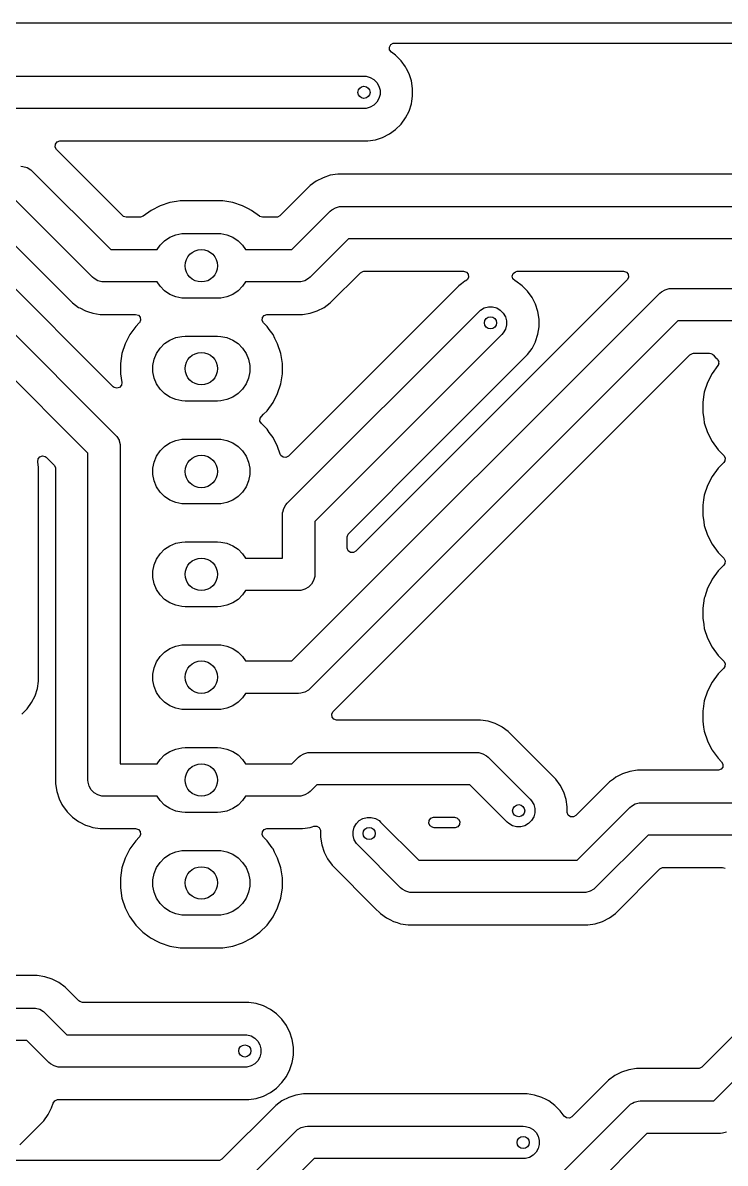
# Model space of a CAD drawing. Extents: x 44.5 to 133, y -119 to -55.5.
# Drawn here: x 94.09 to 111.43, y -83.66 to -55.5 of the extents above; entities that cross this region are included whole.
import ezdxf

# ---------------------------------------------------------------- set-up
doc = ezdxf.new("R2010")
doc.units = 0
doc.layers.add('BLACK', color=7, linetype='CONTINUOUS')

msp = doc.modelspace()

# ---------------------------------------------------------------- linework, layer by layer
at = {"layer": 'BLACK', "linetype": 'CONTINUOUS'}
for p, q in [((44.5, -55.5), (133, -55.5)), ((103.143172, -56.099874), (103.175778, -56.038079)), ((103.175778, -56.038079), (103.236617, -56.003722)), ((103.236617, -56.003722), (103.264702, -56.0005)), ((103.264702, -56.0005), (132.3755, -56.0005)), ((103.149151, -56.169487), (103.143172, -56.099874)), ((103.191815, -56.224817), (103.149151, -56.169487)), ((103.297373, -56.30151), (103.191815, -56.224817)), ((103.43099, -56.435127), (103.297373, -56.30151)), ((103.54206, -56.588001), (103.43099, -56.435127)), ((103.565941, -56.63487), (103.54206, -56.588001)), ((79.453286, -56.8172), (102.5153, -56.8172)), ((102.5153, -56.8172), (102.56751, -56.820622)), ((102.56751, -56.820622), (102.668373, -56.847648)), ((102.668373, -56.847648), (102.758805, -56.899859)), ((103.627845, -56.756363), (103.565941, -56.63487)), ((103.68624, -56.936081), (103.627845, -56.756363)), ((102.758805, -56.899859), (102.832641, -56.973695)), ((102.832641, -56.973695), (102.884852, -57.064127)), ((102.884852, -57.064127), (102.911878, -57.16499)), ((102.911878, -57.16499), (102.911878, -57.26941)), ((103.7158, -57.122713), (103.68624, -56.936081)), ((103.7158, -57.311686), (103.7158, -57.122713)), ((102.884852, -57.370273), (102.832641, -57.460705)), ((102.911878, -57.26941), (102.884852, -57.370273)), ((103.68624, -57.498318), (103.696305, -57.434768)), ((103.696305, -57.434768), (103.7158, -57.311686)), ((102.5153, -57.6172), (79.2876, -57.6172)), ((102.56751, -57.613778), (102.5153, -57.6172)), ((102.668373, -57.586752), (102.56751, -57.613778)), ((102.758805, -57.534541), (102.668373, -57.586752)), ((102.832641, -57.460705), (102.758805, -57.534541)), ((103.54206, -57.846399), (103.627847, -57.678032)), ((103.627847, -57.678032), (103.68624, -57.498318)), ((103.297373, -58.13289), (103.43099, -57.999273)), ((103.43099, -57.999273), (103.54206, -57.846399)), ((102.976132, -58.329747), (103.144499, -58.24396)), ((103.144499, -58.24396), (103.297373, -58.13289)), ((94.89196, -58.568058), (94.896944, -58.498366)), ((94.925445, -58.629381), (94.89196, -58.568058)), ((94.896944, -58.498366), (94.938816, -58.442433)), ((94.938816, -58.442433), (95.00428, -58.418016)), ((95.00428, -58.418016), (95.013126, -58.4177)), ((95.013126, -58.4177), (102.609786, -58.4177)), ((102.609786, -58.4177), (102.796418, -58.38814)), ((102.796418, -58.38814), (102.976132, -58.329747)), ((96.559244, -60.263181), (94.925445, -58.629381)), ((94.0424, -59.0441), (94.09461, -59.047522)), ((94.09461, -59.047522), (94.195474, -59.074548)), ((94.195474, -59.074548), (94.285905, -59.126759)), ((94.285905, -59.126759), (94.325243, -59.161257)), ((94.325243, -59.161257), (96.263985, -61.1)), ((101.3356, -59.41014), (101.182723, -59.521212)), ((101.503963, -59.324354), (101.3356, -59.41014)), ((101.683681, -59.265959), (101.503963, -59.324354)), ((101.870314, -59.2364), (101.683681, -59.265959)), ((101.870319, -59.2364), (101.870314, -59.2364)), ((116.169681, -59.2364), (101.870319, -59.2364)), ((101.182723, -59.521212), (100.440755, -60.263181)), ((95.815458, -61.782843), (93.876714, -59.8441)), ((97.725214, -59.93891), (97.485616, -60.01676)), ((97.88278, -59.913954), (97.725214, -59.93891)), ((97.974038, -59.8995), (97.88278, -59.913954)), ((99.025962, -59.8995), (97.974038, -59.8995)), ((99.274785, -59.93891), (99.025962, -59.8995)), ((99.514383, -60.01676), (99.274785, -59.93891)), ((96.579886, -60.279815), (96.559244, -60.263181)), ((97.261151, -60.131132), (97.062007, -60.275818)), ((97.485616, -60.01676), (97.261151, -60.131132)), ((99.660252, -60.091085), (99.514383, -60.01676)), ((99.738845, -60.13113), (99.660252, -60.091085)), ((99.738847, -60.131131), (99.738845, -60.13113)), ((99.738848, -60.131132), (99.738847, -60.131131)), ((99.937993, -60.275818), (99.738848, -60.131132)), ((100.440755, -60.263181), (100.379432, -60.296666)), ((100.736014, -61.1), (101.681957, -60.154058)), ((101.681957, -60.154058), (101.721295, -60.119559)), ((101.721295, -60.119559), (101.741804, -60.107718)), ((101.741804, -60.107718), (101.811727, -60.067348)), ((101.811727, -60.067348), (101.91259, -60.040322)), ((101.91259, -60.040322), (101.9648, -60.0369)), ((101.9648, -60.0369), (116.0752, -60.0369)), ((96.646925, -60.2995), (96.579886, -60.279815)), ((96.989122, -60.2995), (96.646925, -60.2995)), ((96.996201, -60.299298), (96.989122, -60.2995)), ((97.062007, -60.275818), (96.996201, -60.299298)), ((99.943839, -60.279815), (99.937993, -60.275818)), ((100.010878, -60.2995), (99.943839, -60.279815)), ((100.353074, -60.2995), (100.010878, -60.2995)), ((100.379432, -60.296666), (100.353074, -60.2995)), ((93.581455, -60.680919), (95.18261, -62.282073)), ((97.592485, -60.881592), (97.722883, -60.794463)), ((97.722883, -60.794463), (97.867772, -60.734448)), ((97.867772, -60.734448), (98.021586, -60.703852)), ((98.021586, -60.703852), (98.1, -60.7)), ((98.1, -60.7), (98.9, -60.7)), ((98.9, -60.7), (98.978414, -60.703852)), ((98.978414, -60.703852), (99.132228, -60.734448)), ((99.132228, -60.734448), (99.277117, -60.794463)), ((99.277117, -60.794463), (99.407515, -60.881592)), ((96.323698, -64.489934), (92.916819, -61.083055)), ((96.263985, -61.1), (97.409753, -61.1)), ((97.409753, -61.1), (97.481592, -60.992485)), ((97.481592, -60.992485), (97.592485, -60.881592)), ((99.407515, -60.881592), (99.518408, -60.992485)), ((99.518408, -60.992485), (99.590247, -61.1)), ((99.590247, -61.1), (100.736014, -61.1)), ((102.130485, -60.8369), (101.184543, -61.782843)), ((115.909514, -60.8369), (102.130485, -60.8369)), ((92.08, -61.378314), (96.381143, -65.679457)), ((101.683774, -62.41569), (102.425745, -61.673719)), ((102.425745, -61.673719), (102.487068, -61.640234)), ((102.487068, -61.640234), (102.513426, -61.6374)), ((102.513426, -61.6374), (104.976273, -61.6374)), ((104.976273, -61.6374), (105.043312, -61.657085)), ((105.043312, -61.657085), (105.089067, -61.709889)), ((106.199378, -61.689954), (106.254093, -61.646503)), ((106.254093, -61.646503), (106.300727, -61.6374)), ((106.300727, -61.6374), (108.927175, -61.6374)), ((108.927175, -61.6374), (108.994214, -61.657085)), ((108.994214, -61.657085), (109.039969, -61.709889)), ((95.854795, -61.817341), (95.815458, -61.782843)), ((95.945226, -61.869552), (95.854795, -61.817341)), ((96.04609, -61.896578), (95.945226, -61.869552)), ((96.0983, -61.9), (96.04609, -61.896578)), ((97.409753, -61.9), (96.0983, -61.9)), ((97.481592, -62.007515), (97.409753, -61.9)), ((99.590247, -61.9), (99.518408, -62.007515)), ((100.9017, -61.9), (99.590247, -61.9)), ((100.95391, -61.896578), (100.9017, -61.9)), ((101.054774, -61.869552), (100.95391, -61.896578)), ((101.145205, -61.817341), (101.054774, -61.869552)), ((101.184543, -61.782843), (101.145205, -61.817341)), ((109.014856, -61.849081), (102.313881, -68.550055)), ((104.922079, -61.94711), (104.856427, -61.99481)), ((105.0093, -61.88374), (104.922079, -61.94711)), ((105.032568, -61.871885), (105.0093, -61.88374)), ((105.069986, -61.842603), (105.032568, -61.871885)), ((105.099011, -61.779047), (105.069986, -61.842603)), ((105.089067, -61.709889), (105.099011, -61.779047)), ((106.176841, -61.756089), (106.199378, -61.689954)), ((106.193636, -61.82391), (106.176841, -61.756089)), ((106.244431, -61.871884), (106.193636, -61.82391)), ((106.267699, -61.88374), (106.244431, -61.871884)), ((106.420574, -61.99481), (106.267699, -61.88374)), ((109.020888, -61.842603), (109.014856, -61.849081)), ((109.049913, -61.779047), (109.020888, -61.842603)), ((109.039969, -61.709889), (109.049913, -61.779047)), ((97.592485, -62.118408), (97.481592, -62.007515)), ((97.722883, -62.205537), (97.592485, -62.118408)), ((97.867772, -62.265552), (97.722883, -62.205537)), ((99.277117, -62.205537), (99.132228, -62.265552)), ((99.407515, -62.118408), (99.277117, -62.205537)), ((99.518408, -62.007515), (99.407515, -62.118408)), ((104.856424, -61.994812), (100.649524, -66.20171)), ((100.736014, -71.26), (109.818857, -62.177157)), ((104.856425, -61.994812), (104.856424, -61.994812)), ((104.856427, -61.99481), (104.856425, -61.994812)), ((106.55419, -62.128426), (106.420574, -61.99481)), ((106.66526, -62.281301), (106.55419, -62.128426)), ((109.818857, -62.177157), (109.858195, -62.142659)), ((109.858195, -62.142659), (109.948626, -62.090448)), ((109.948626, -62.090448), (110.04949, -62.063422)), ((110.04949, -62.063422), (110.1017, -62.06)), ((110.1017, -62.06), (111.68, -62.06)), ((95.6983, -66.127986), (91.863625, -62.293311)), ((95.18261, -62.282073), (95.316227, -62.41569)), ((95.316227, -62.41569), (95.469101, -62.52676)), ((98.021586, -62.296148), (97.867772, -62.265552)), ((98.1, -62.3), (98.021586, -62.296148)), ((98.9, -62.3), (98.1, -62.3)), ((98.978414, -62.296148), (98.9, -62.3)), ((99.132228, -62.265552), (98.978414, -62.296148)), ((101.530899, -62.52676), (101.683774, -62.41569)), ((105.485426, -62.540948), (105.58629, -62.513922)), ((105.58629, -62.513922), (105.69071, -62.513922)), ((105.69071, -62.513922), (105.791574, -62.540948)), ((106.751047, -62.449668), (106.66526, -62.281301)), ((106.80944, -62.629382), (106.751047, -62.449668)), ((95.469101, -62.52676), (95.500295, -62.542654)), ((95.500295, -62.542654), (95.637463, -62.612545)), ((95.637463, -62.612545), (95.637465, -62.612545)), ((95.637465, -62.612545), (95.637468, -62.612547)), ((95.637468, -62.612547), (95.68929, -62.629385)), ((95.68929, -62.629385), (95.817181, -62.67094)), ((95.817181, -62.67094), (96.003814, -62.7005)), ((96.003814, -62.7005), (96.003819, -62.7005)), ((96.003819, -62.7005), (96.876689, -62.7005)), ((96.876689, -62.7005), (96.943728, -62.720185)), ((96.943728, -62.720185), (96.989483, -62.772989)), ((96.989483, -62.772989), (96.999427, -62.842147)), ((100.002145, -62.850858), (100.007129, -62.781166)), ((100.007129, -62.781166), (100.049001, -62.725233)), ((100.049001, -62.725233), (100.114465, -62.700816)), ((100.114465, -62.700816), (100.123311, -62.7005)), ((100.123311, -62.7005), (100.996186, -62.7005)), ((100.618857, -67.364457), (105.355657, -62.627657)), ((100.996186, -62.7005), (101.182818, -62.67094)), ((101.182818, -62.67094), (101.362532, -62.612547)), ((101.362532, -62.612547), (101.530899, -62.52676)), ((105.355657, -62.627657), (105.394995, -62.593159)), ((105.394995, -62.593159), (105.485426, -62.540948)), ((105.791574, -62.540948), (105.882005, -62.593159)), ((105.882005, -62.593159), (105.955841, -62.666995)), ((105.955841, -62.666995), (106.008052, -62.757426)), ((106.008052, -62.757426), (106.035078, -62.85829)), ((106.80944, -62.629385), (106.80944, -62.629382)), ((106.839, -62.816012), (106.80944, -62.629385)), ((96.879201, -62.99735), (96.731132, -63.201151)), ((96.879205, -62.997345), (96.879201, -62.99735)), ((96.96437, -62.912181), (96.879205, -62.997345)), ((96.970402, -62.905703), (96.96437, -62.912181)), ((96.999427, -62.842147), (96.970402, -62.905703)), ((100.03563, -62.912181), (100.002145, -62.850858)), ((100.120794, -62.997345), (100.03563, -62.912181)), ((100.120798, -62.99735), (100.120794, -62.997345)), ((100.176762, -63.074379), (100.120798, -62.99735)), ((100.26887, -63.201155), (100.176762, -63.074379)), ((110.267386, -62.86), (101.184543, -71.942843)), ((106.008052, -63.063574), (105.955841, -63.154005)), ((106.035078, -62.96271), (106.008052, -63.063574)), ((106.035078, -62.85829), (106.035078, -62.96271)), ((106.80944, -63.191618), (106.839, -63.004986)), ((106.839, -63.004986), (106.839, -62.816012)), ((111.68, -62.86), (110.267386, -62.86)), ((96.731132, -63.201151), (96.61676, -63.425616)), ((97.592485, -63.421592), (97.722883, -63.334463)), ((97.722883, -63.334463), (97.867772, -63.274448)), ((97.867772, -63.274448), (98.021586, -63.243852)), ((98.021586, -63.243852), (98.1, -63.24)), ((98.1, -63.24), (98.9, -63.24)), ((98.9, -63.24), (98.978414, -63.243852)), ((98.978414, -63.243852), (99.132228, -63.274448)), ((99.132228, -63.274448), (99.277117, -63.334463)), ((99.277117, -63.334463), (99.407515, -63.421592)), ((100.316196, -63.294038), (100.26887, -63.201155)), ((100.383239, -63.425616), (100.316196, -63.294038)), ((105.921343, -63.193343), (101.3017, -67.812986)), ((105.955841, -63.154005), (105.921343, -63.193343)), ((106.751047, -63.371332), (106.80944, -63.191618)), ((96.61676, -63.425616), (96.53891, -63.665214)), ((97.394463, -63.662883), (97.481592, -63.532485)), ((97.481592, -63.532485), (97.592485, -63.421592)), ((99.407515, -63.421592), (99.518408, -63.532485)), ((99.518408, -63.532485), (99.605537, -63.662883)), ((100.383239, -63.425618), (100.383239, -63.425616)), ((100.383241, -63.425621), (100.383239, -63.425618)), ((100.46109, -63.665215), (100.383241, -63.425621)), ((106.55419, -63.692573), (106.66526, -63.539699)), ((106.66526, -63.539699), (106.747896, -63.377514)), ((106.747896, -63.377514), (106.751045, -63.371336)), ((106.751045, -63.371335), (106.751047, -63.371332)), ((106.751045, -63.371336), (106.751045, -63.371335)), ((96.53891, -63.665214), (96.4995, -63.914038)), ((96.4995, -63.914038), (96.4995, -64.165961)), ((97.303852, -63.961586), (97.334448, -63.807772)), ((97.334448, -63.807772), (97.394463, -63.662883)), ((99.605537, -63.662883), (99.665552, -63.807772)), ((99.665552, -63.807772), (99.696148, -63.961586)), ((100.5005, -63.914038), (100.46109, -63.665215)), ((100.5005, -64.165962), (100.5005, -63.914038)), ((101.752845, -72.506619), (110.562644, -63.696819)), ((104.298778, -65.947985), (106.55419, -63.692573)), ((110.562644, -63.696819), (110.623967, -63.663334)), ((110.623967, -63.663334), (110.650325, -63.6605)), ((110.650325, -63.6605), (111.046231, -63.6605)), ((111.046231, -63.6605), (111.075767, -63.669173)), ((111.075767, -63.669173), (111.10585, -63.675773)), ((111.10585, -63.675773), (111.110729, -63.679438)), ((111.110729, -63.679438), (111.11327, -63.680185)), ((111.11327, -63.680185), (111.121646, -63.687642)), ((111.121646, -63.687642), (111.134067, -63.696974)), ((111.134067, -63.696974), (111.138291, -63.701213)), ((111.138291, -63.701213), (111.18359, -63.75641)), ((111.18359, -63.75641), (111.236837, -63.800109)), ((111.236837, -63.800109), (111.24122, -63.804507)), ((111.24122, -63.804507), (111.255067, -63.829973)), ((111.255067, -63.829973), (111.271383, -63.853926)), ((111.273254, -63.92377), (111.269954, -63.929219)), ((111.271383, -63.853926), (111.271553, -63.860291)), ((111.271553, -63.860291), (111.274597, -63.865889)), ((111.274597, -63.865889), (111.272477, -63.894797)), ((111.272477, -63.894797), (111.273254, -63.92377)), ((96.4995, -64.165961), (96.533852, -64.382855)), ((97.303852, -64.118414), (97.303852, -63.961586)), ((97.334448, -64.272228), (97.303852, -64.118414)), ((99.696148, -64.118414), (99.665552, -64.272228)), ((99.696148, -63.961586), (99.696148, -64.118414)), ((100.46109, -64.414785), (100.5005, -64.165962)), ((111.111129, -64.161155), (110.99676, -64.385616)), ((111.253703, -63.964918), (111.111129, -64.161155)), ((111.269489, -63.935572), (111.253703, -63.964918)), ((111.269954, -63.929219), (111.269489, -63.935572)), ((96.345836, -64.507515), (96.323698, -64.489934)), ((96.524897, -64.452149), (96.479901, -64.505601)), ((96.533852, -64.382855), (96.524897, -64.452149)), ((97.394463, -64.417117), (97.334448, -64.272228)), ((97.481592, -64.547515), (97.394463, -64.417117)), ((99.605537, -64.417117), (99.518408, -64.547515)), ((99.665552, -64.272228), (99.605537, -64.417117)), ((100.383241, -64.654379), (100.46109, -64.414785)), ((110.99676, -64.385616), (110.91891, -64.625214)), ((96.413149, -64.52624), (96.345836, -64.507515)), ((96.479901, -64.505601), (96.413149, -64.52624)), ((97.592485, -64.658408), (97.481592, -64.547515)), ((97.722883, -64.745537), (97.592485, -64.658408)), ((97.867772, -64.805552), (97.722883, -64.745537)), ((99.277117, -64.745537), (99.132228, -64.805552)), ((99.407515, -64.658408), (99.277117, -64.745537)), ((99.518408, -64.547515), (99.407515, -64.658408)), ((100.26887, -64.878845), (100.383241, -64.654379)), ((110.901785, -64.733334), (110.8795, -64.874038)), ((110.91891, -64.625214), (110.901785, -64.733334)), ((98.021586, -64.836148), (97.867772, -64.805552)), ((98.1, -64.84), (98.021586, -64.836148)), ((98.9, -64.84), (98.1, -64.84)), ((98.978414, -64.836148), (98.9, -64.84)), ((99.132228, -64.805552), (98.978414, -64.836148)), ((100.120793, -65.082656), (100.26887, -64.878845)), ((110.8795, -64.874038), (110.8795, -65.125962)), ((99.947645, -65.336358), (99.952629, -65.266666)), ((99.952629, -65.266666), (99.98113, -65.222319)), ((99.98113, -65.222319), (100.03563, -65.167819)), ((100.03563, -65.167819), (100.120793, -65.082656)), ((110.8795, -65.125962), (110.903347, -65.276523)), ((110.903347, -65.276523), (110.91891, -65.374785)), ((99.98113, -65.397681), (99.947645, -65.336358)), ((100.120794, -65.537345), (99.98113, -65.397681)), ((100.120798, -65.53735), (100.120794, -65.537345)), ((100.176762, -65.614379), (100.120798, -65.53735)), ((100.26887, -65.741155), (100.176762, -65.614379)), ((110.91891, -65.374785), (110.99676, -65.614383)), ((110.99676, -65.614383), (111.111132, -65.838848)), ((96.381143, -65.679457), (96.415641, -65.718795)), ((96.415641, -65.718795), (96.467852, -65.809226)), ((96.467852, -65.809226), (96.470898, -65.820594)), ((96.470898, -65.820594), (96.494878, -65.91009)), ((97.592485, -65.961592), (97.722883, -65.874463)), ((97.722883, -65.874463), (97.867772, -65.814448)), ((97.867772, -65.814448), (98.021586, -65.783852)), ((98.021586, -65.783852), (98.1, -65.78)), ((98.1, -65.78), (98.9, -65.78)), ((98.9, -65.78), (98.978414, -65.783852)), ((98.978414, -65.783852), (99.132228, -65.814448)), ((99.132228, -65.814448), (99.277117, -65.874463)), ((99.277117, -65.874463), (99.407515, -65.961592)), ((100.383241, -65.965621), (100.26887, -65.741155)), ((111.111132, -65.838848), (111.259201, -66.042649)), ((95.6983, -74.2), (95.6983, -66.127986)), ((96.494878, -65.91009), (96.4983, -65.9623)), ((96.4983, -65.9623), (96.4983, -73.8)), ((97.394463, -66.202883), (97.481592, -66.072485)), ((97.481592, -66.072485), (97.592485, -65.961592)), ((99.407515, -65.961592), (99.518408, -66.072485)), ((99.518408, -66.072485), (99.605537, -66.202883)), ((100.443912, -66.152347), (100.383241, -65.965621)), ((100.462576, -66.188339), (100.443912, -66.152347)), ((102.138519, -68.108244), (104.298778, -65.947985)), ((111.259201, -66.042649), (111.259205, -66.042654)), ((111.259205, -66.042654), (111.39887, -66.182319)), ((94.458804, -66.337801), (94.467758, -66.268508)), ((94.4822, -66.485513), (94.458804, -66.337801)), ((94.467758, -66.268508), (94.512754, -66.215056)), ((94.512754, -66.215056), (94.579506, -66.194416)), ((94.579506, -66.194416), (94.64682, -66.213141)), ((94.64682, -66.213141), (94.668958, -66.230722)), ((94.668958, -66.230722), (94.861481, -66.423245)), ((94.861481, -66.423245), (94.894966, -66.484568)), ((97.303852, -66.501586), (97.334448, -66.347772)), ((97.334448, -66.347772), (97.394463, -66.202883)), ((99.605537, -66.202883), (99.665552, -66.347772)), ((99.665552, -66.347772), (99.696148, -66.501586)), ((100.518509, -66.230211), (100.462576, -66.188339)), ((100.588201, -66.235195), (100.518509, -66.230211)), ((100.649524, -66.20171), (100.588201, -66.235195)), ((111.39887, -66.357681), (111.259205, -66.497345)), ((111.39887, -66.182319), (111.432355, -66.243642)), ((111.427371, -66.313334), (111.39887, -66.357681)), ((111.432355, -66.243642), (111.427371, -66.313334)), ((94.4822, -71.754486), (94.4822, -66.485513)), ((94.894966, -66.484568), (94.8978, -66.510926)), ((94.8978, -66.510926), (94.8978, -74.294486)), ((97.303852, -66.658414), (97.303852, -66.501586)), ((97.334448, -66.812228), (97.303852, -66.658414)), ((99.696148, -66.658414), (99.665552, -66.812228)), ((99.696148, -66.501586), (99.696148, -66.658414)), ((111.108681, -66.705962), (110.99676, -66.925616)), ((111.11113, -66.701155), (111.108681, -66.705962)), ((111.111131, -66.701152), (111.11113, -66.701155)), ((111.111133, -66.70115), (111.111131, -66.701152)), ((111.259201, -66.49735), (111.111133, -66.70115)), ((111.259205, -66.497345), (111.259201, -66.49735)), ((97.394463, -66.957117), (97.334448, -66.812228)), ((97.481592, -67.087515), (97.394463, -66.957117)), ((99.605537, -66.957117), (99.518408, -67.087515)), ((99.665552, -66.812228), (99.605537, -66.957117)), ((110.99676, -66.925616), (110.91891, -67.165214)), ((97.592485, -67.198408), (97.481592, -67.087515)), ((97.722883, -67.285537), (97.592485, -67.198408)), ((97.867772, -67.345552), (97.722883, -67.285537)), ((99.277117, -67.285537), (99.132228, -67.345552)), ((99.407515, -67.198408), (99.277117, -67.285537)), ((99.518408, -67.087515), (99.407515, -67.198408)), ((110.900855, -67.279207), (110.8795, -67.414038)), ((110.91891, -67.165214), (110.900855, -67.279207)), ((98.021586, -67.376148), (97.867772, -67.345552)), ((98.1, -67.38), (98.021586, -67.376148)), ((98.9, -67.38), (98.1, -67.38)), ((98.978414, -67.376148), (98.9, -67.38)), ((99.132228, -67.345552), (98.978414, -67.376148)), ((100.505122, -67.59509), (100.50801, -67.58431)), ((100.50801, -67.58431), (100.532148, -67.494226)), ((100.532148, -67.494226), (100.584359, -67.403795)), ((100.584359, -67.403795), (100.618857, -67.364457)), ((110.8795, -67.414038), (110.8795, -67.665962)), ((100.5017, -67.6473), (100.505122, -67.59509)), ((100.5017, -68.72), (100.5017, -67.6473)), ((101.3017, -67.812986), (101.3017, -69.12)), ((110.8795, -67.665962), (110.904474, -67.823642)), ((110.904474, -67.823642), (110.91891, -67.914785)), ((102.1022, -68.195925), (102.121885, -68.128886)), ((102.121885, -68.128886), (102.138519, -68.108244)), ((110.91891, -67.914785), (110.99676, -68.154383)), ((97.592485, -68.501592), (97.722883, -68.414463)), ((97.722883, -68.414463), (97.867772, -68.354448)), ((97.867772, -68.354448), (98.021586, -68.323852)), ((98.021586, -68.323852), (98.1, -68.32)), ((98.1, -68.32), (98.9, -68.32)), ((98.9, -68.32), (98.978414, -68.323852)), ((98.978414, -68.323852), (99.132228, -68.354448)), ((99.132228, -68.354448), (99.277117, -68.414463)), ((99.277117, -68.414463), (99.407515, -68.501592)), ((102.1022, -68.462374), (102.1022, -68.195925)), ((110.99676, -68.154383), (111.111132, -68.378848)), ((111.111132, -68.378848), (111.259201, -68.582649)), ((97.394463, -68.742883), (97.481592, -68.612485)), ((97.481592, -68.612485), (97.592485, -68.501592)), ((99.407515, -68.501592), (99.518408, -68.612485)), ((99.518408, -68.612485), (99.590247, -68.72)), ((102.102516, -68.47122), (102.1022, -68.462374)), ((102.126933, -68.536684), (102.102516, -68.47122)), ((102.182866, -68.578556), (102.126933, -68.536684)), ((102.252558, -68.58354), (102.182866, -68.578556)), ((102.313881, -68.550055), (102.252558, -68.58354)), ((111.259201, -68.582649), (111.259205, -68.582654)), ((111.259205, -68.582654), (111.39887, -68.722319)), ((97.303852, -69.041586), (97.334448, -68.887772)), ((97.334448, -68.887772), (97.394463, -68.742883)), ((99.590247, -68.72), (100.5017, -68.72)), ((111.39887, -68.897681), (111.259205, -69.037345)), ((111.39887, -68.722319), (111.432355, -68.783642)), ((111.427371, -68.853334), (111.39887, -68.897681)), ((111.432355, -68.783642), (111.427371, -68.853334)), ((97.303852, -69.198414), (97.303852, -69.041586)), ((97.334448, -69.352228), (97.303852, -69.198414)), ((101.271252, -69.273073), (101.219041, -69.363505)), ((101.298278, -69.17221), (101.271252, -69.273073)), ((101.3017, -69.12), (101.298278, -69.17221)), ((111.108681, -69.245962), (110.99676, -69.465616)), ((111.11113, -69.241155), (111.108681, -69.245962)), ((111.111131, -69.241152), (111.11113, -69.241155)), ((111.111133, -69.24115), (111.111131, -69.241152)), ((111.259201, -69.03735), (111.111133, -69.24115)), ((111.259205, -69.037345), (111.259201, -69.03735)), ((97.394463, -69.497117), (97.334448, -69.352228)), ((97.481592, -69.627515), (97.394463, -69.497117)), ((99.590247, -69.52), (99.518408, -69.627515)), ((100.9017, -69.52), (99.590247, -69.52)), ((100.95391, -69.516578), (100.9017, -69.52)), ((101.054773, -69.489552), (100.95391, -69.516578)), ((101.145205, -69.437341), (101.054773, -69.489552)), ((101.219041, -69.363505), (101.145205, -69.437341)), ((110.99676, -69.465616), (110.928626, -69.675312)), ((97.592485, -69.738408), (97.481592, -69.627515)), ((97.722883, -69.825537), (97.592485, -69.738408)), ((97.867772, -69.885552), (97.722883, -69.825537)), ((99.277117, -69.825537), (99.132228, -69.885552)), ((99.407515, -69.738408), (99.277117, -69.825537)), ((99.518408, -69.627515), (99.407515, -69.738408)), ((110.91891, -69.705215), (110.8795, -69.954038)), ((110.928626, -69.675312), (110.91891, -69.705215)), ((98.021586, -69.916148), (97.867772, -69.885552)), ((98.1, -69.92), (98.021586, -69.916148)), ((98.9, -69.92), (98.1, -69.92)), ((98.978414, -69.916148), (98.9, -69.92)), ((99.132228, -69.885552), (98.978414, -69.916148)), ((110.8795, -69.954038), (110.8795, -70.205962)), ((110.8795, -70.205962), (110.903394, -70.356819)), ((110.903394, -70.356819), (110.91891, -70.454785)), ((110.91891, -70.454785), (110.99676, -70.694383)), ((97.592485, -71.041592), (97.722883, -70.954463)), ((97.722883, -70.954463), (97.867772, -70.894448)), ((97.867772, -70.894448), (98.021586, -70.863852)), ((98.021586, -70.863852), (98.1, -70.86)), ((98.1, -70.86), (98.9, -70.86)), ((98.9, -70.86), (98.978414, -70.863852)), ((98.978414, -70.863852), (99.132228, -70.894448)), ((99.132228, -70.894448), (99.277117, -70.954463)), ((99.277117, -70.954463), (99.407515, -71.041592)), ((110.99676, -70.694383), (111.111132, -70.918848)), ((111.111132, -70.918848), (111.259201, -71.122649)), ((97.394463, -71.282883), (97.481592, -71.152485)), ((97.481592, -71.152485), (97.592485, -71.041592)), ((99.407515, -71.041592), (99.518408, -71.152485)), ((99.518408, -71.152485), (99.590247, -71.26)), ((111.259201, -71.122649), (111.259205, -71.122654)), ((111.259205, -71.122654), (111.39887, -71.262319)), ((97.303852, -71.581586), (97.334448, -71.427772)), ((97.334448, -71.427772), (97.394463, -71.282883)), ((99.590247, -71.26), (100.736014, -71.26)), ((111.39887, -71.437681), (111.259205, -71.577345)), ((111.39887, -71.262319), (111.432355, -71.323642)), ((111.427371, -71.393334), (111.39887, -71.437681)), ((111.432355, -71.323642), (111.427371, -71.393334)), ((94.45264, -71.941118), (94.4822, -71.754486)), ((97.303852, -71.738414), (97.303852, -71.581586)), ((97.334448, -71.892228), (97.303852, -71.738414)), ((111.108681, -71.785962), (110.99676, -72.005616)), ((111.11113, -71.781155), (111.108681, -71.785962)), ((111.111131, -71.781152), (111.11113, -71.781155)), ((111.111133, -71.78115), (111.111131, -71.781152)), ((111.259201, -71.57735), (111.111133, -71.78115)), ((111.259205, -71.577345), (111.259201, -71.57735)), ((94.394247, -72.120832), (94.45264, -71.941118)), ((97.394463, -72.037117), (97.334448, -71.892228)), ((97.481592, -72.167515), (97.394463, -72.037117)), ((99.590247, -72.06), (99.518408, -72.167515)), ((100.9017, -72.06), (99.590247, -72.06)), ((100.95391, -72.056578), (100.9017, -72.06)), ((101.054774, -72.029552), (100.95391, -72.056578)), ((101.145205, -71.977341), (101.054774, -72.029552)), ((101.184543, -71.942843), (101.145205, -71.977341)), ((110.99676, -72.005616), (110.91891, -72.245214)), ((94.19739, -72.442073), (94.30846, -72.289199)), ((94.30846, -72.289199), (94.394247, -72.120832)), ((97.592485, -72.278408), (97.481592, -72.167515)), ((97.722883, -72.365537), (97.592485, -72.278408)), ((97.867772, -72.425552), (97.722883, -72.365537)), ((99.277117, -72.365537), (99.132228, -72.425552)), ((99.407515, -72.278408), (99.277117, -72.365537)), ((99.518408, -72.167515), (99.407515, -72.278408)), ((110.91891, -72.245214), (110.88773, -72.442074)), ((94.063773, -72.57569), (94.19739, -72.442073)), ((98.021586, -72.456148), (97.867772, -72.425552)), ((98.1, -72.46), (98.021586, -72.456148)), ((98.9, -72.46), (98.1, -72.46)), ((98.978414, -72.456148), (98.9, -72.46)), ((99.132228, -72.425552), (98.978414, -72.456148)), ((101.717788, -72.576653), (101.746813, -72.513097)), ((101.727732, -72.645811), (101.717788, -72.576653)), ((101.773487, -72.698615), (101.727732, -72.645811)), ((101.746813, -72.513097), (101.752845, -72.506619)), ((110.88773, -72.442074), (110.8795, -72.494038)), ((110.8795, -72.494038), (110.8795, -72.745962)), ((101.840526, -72.7183), (101.773487, -72.698615)), ((105.391081, -72.7183), (101.840526, -72.7183)), ((105.391086, -72.7183), (105.391081, -72.7183)), ((105.577718, -72.747859), (105.391086, -72.7183)), ((105.757436, -72.806254), (105.577718, -72.747859)), ((105.915252, -72.886666), (105.757436, -72.806254)), ((105.925799, -72.89204), (105.915252, -72.886666)), ((106.078674, -73.00311), (105.925799, -72.89204)), ((110.8795, -72.745962), (110.902637, -72.89204)), ((110.902637, -72.89204), (110.91891, -72.994785)), ((107.25129, -74.175727), (106.078674, -73.00311)), ((110.91891, -72.994785), (110.99676, -73.234383)), ((97.592485, -73.581592), (97.722883, -73.494463)), ((97.722883, -73.494463), (97.867772, -73.434448)), ((97.867772, -73.434448), (98.021586, -73.403852)), ((98.021586, -73.403852), (98.1, -73.4)), ((98.1, -73.4), (98.9, -73.4)), ((98.9, -73.4), (98.978414, -73.403852)), ((98.978414, -73.403852), (99.132228, -73.434448)), ((99.132228, -73.434448), (99.277117, -73.494463)), ((99.277117, -73.494463), (99.407515, -73.581592)), ((110.99676, -73.234383), (111.075413, -73.388747)), ((111.075413, -73.388747), (111.106553, -73.449863)), ((111.106553, -73.449863), (111.111132, -73.458848)), ((111.111132, -73.458848), (111.259201, -73.662649)), ((97.409753, -73.8), (97.481592, -73.692485)), ((97.481592, -73.692485), (97.592485, -73.581592)), ((99.407515, -73.581592), (99.518408, -73.692485)), ((99.518408, -73.692485), (99.590247, -73.8)), ((100.736014, -73.8), (100.900057, -73.635957)), ((100.900057, -73.635957), (100.939395, -73.601459)), ((100.939395, -73.601459), (101.029826, -73.549248)), ((101.029826, -73.549248), (101.13069, -73.522222)), ((101.13069, -73.522222), (101.1829, -73.5188)), ((101.1829, -73.5188), (105.2966, -73.5188)), ((105.2966, -73.5188), (105.34881, -73.522222)), ((105.34881, -73.522222), (105.449674, -73.549248)), ((105.449674, -73.549248), (105.540105, -73.601459)), ((105.540105, -73.601459), (105.579443, -73.635957)), ((105.579443, -73.635957), (106.618443, -74.674957)), ((111.259201, -73.662649), (111.259205, -73.662654)), ((111.259205, -73.662654), (111.34437, -73.747819)), ((111.34437, -73.747819), (111.377855, -73.809142)), ((96.4983, -73.8), (97.409753, -73.8)), ((99.590247, -73.8), (100.736014, -73.8)), ((108.901963, -74.047454), (108.7336, -74.13324)), ((109.081681, -73.989059), (108.901963, -74.047454)), ((109.268314, -73.9595), (109.081681, -73.989059)), ((111.256689, -73.9595), (109.268314, -73.9595)), ((111.265535, -73.959184), (111.256689, -73.9595)), ((111.330999, -73.934767), (111.265535, -73.959184)), ((111.372871, -73.878834), (111.330999, -73.934767)), ((111.377855, -73.809142), (111.372871, -73.878834)), ((94.8978, -74.294486), (94.927359, -74.481118)), ((95.701722, -74.25221), (95.6983, -74.2)), ((95.728748, -74.353073), (95.701722, -74.25221)), ((101.348586, -74.3188), (101.184543, -74.482843)), ((105.130914, -74.3188), (101.348586, -74.3188)), ((106.052757, -75.240643), (105.130914, -74.3188)), ((107.362359, -74.3286), (107.25129, -74.175727)), ((107.448145, -74.496963), (107.362359, -74.3286)), ((108.580724, -74.244312), (107.747781, -75.077255)), ((108.580725, -74.244312), (108.580724, -74.244312)), ((108.580727, -74.24431), (108.580725, -74.244312)), ((108.675123, -74.175727), (108.580727, -74.24431)), ((108.7336, -74.13324), (108.675123, -74.175727)), ((94.927359, -74.481118), (94.985754, -74.660836)), ((95.780959, -74.443505), (95.728748, -74.353073)), ((95.854795, -74.517341), (95.780959, -74.443505)), ((95.945227, -74.569552), (95.854795, -74.517341)), ((96.04609, -74.596578), (95.945227, -74.569552)), ((96.0983, -74.6), (96.04609, -74.596578)), ((97.409753, -74.6), (96.0983, -74.6)), ((97.481592, -74.707515), (97.409753, -74.6)), ((99.590247, -74.6), (99.518408, -74.707515)), ((100.9017, -74.6), (99.590247, -74.6)), ((100.95391, -74.596578), (100.9017, -74.6)), ((101.054774, -74.569552), (100.95391, -74.596578)), ((101.145205, -74.517341), (101.054774, -74.569552)), ((101.184543, -74.482843), (101.145205, -74.517341)), ((107.50654, -74.676681), (107.448145, -74.496963)), ((94.985754, -74.660836), (95.057066, -74.800793)), ((95.057066, -74.800793), (95.07154, -74.829199)), ((95.07154, -74.829199), (95.18261, -74.982073)), ((97.592485, -74.818408), (97.481592, -74.707515)), ((97.722883, -74.905537), (97.592485, -74.818408)), ((97.867772, -74.965552), (97.722883, -74.905537)), ((99.277117, -74.905537), (99.132228, -74.965552)), ((99.407515, -74.818408), (99.277117, -74.905537)), ((99.518408, -74.707515), (99.407515, -74.818408)), ((106.618443, -74.674957), (106.652941, -74.714295)), ((106.652941, -74.714295), (106.705152, -74.804726)), ((106.705152, -74.804726), (106.732178, -74.90559)), ((106.732178, -74.90559), (106.732178, -75.01001)), ((107.5361, -74.863313), (107.50654, -74.676681)), ((107.5361, -74.989574), (107.5361, -74.863313)), ((107.778714, -76.1784), (109.079958, -74.877157)), ((109.079958, -74.877157), (109.119295, -74.842659)), ((109.119295, -74.842659), (109.209727, -74.790448)), ((109.209727, -74.790448), (109.31059, -74.763422)), ((109.31059, -74.763422), (109.3628, -74.76)), ((109.3628, -74.76), (111.789753, -74.76)), ((95.18261, -74.982073), (95.316227, -75.11569)), ((95.316227, -75.11569), (95.469101, -75.22676)), ((98.021586, -74.996148), (97.867772, -74.965552)), ((98.1, -75), (98.021586, -74.996148)), ((98.9, -75), (98.1, -75)), ((98.978414, -74.996148), (98.9, -75)), ((99.132228, -74.965552), (98.978414, -74.996148)), ((102.400395, -75.203159), (102.490826, -75.150948)), ((102.490826, -75.150948), (102.59169, -75.123922)), ((102.59169, -75.123922), (102.69611, -75.123922)), ((102.69611, -75.123922), (102.796974, -75.150948)), ((102.796974, -75.150948), (102.887405, -75.203159)), ((104.123643, -75.199966), (104.165515, -75.144033)), ((104.165515, -75.144033), (104.230979, -75.119616)), ((104.230979, -75.119616), (104.239825, -75.1193)), ((104.239825, -75.1193), (104.747974, -75.1193)), ((104.747974, -75.1193), (104.777414, -75.127944)), ((104.777414, -75.127944), (104.807401, -75.134468)), ((104.807401, -75.134468), (104.812416, -75.138222)), ((104.812416, -75.138222), (104.815013, -75.138985)), ((104.815013, -75.138985), (104.835655, -75.155619)), ((104.835655, -75.155619), (104.846255, -75.166219)), ((104.846255, -75.166219), (104.87974, -75.227542)), ((106.705152, -75.110874), (106.652941, -75.201305)), ((106.732178, -75.01001), (106.705152, -75.110874)), ((107.536416, -74.99842), (107.5361, -74.989574)), ((107.560833, -75.063884), (107.536416, -74.99842)), ((107.616766, -75.105756), (107.560833, -75.063884)), ((107.686458, -75.11074), (107.616766, -75.105756)), ((107.747781, -75.077255), (107.686458, -75.11074)), ((95.469101, -75.22676), (95.500295, -75.242654)), ((95.500295, -75.242654), (95.637463, -75.312545)), ((95.637463, -75.312545), (95.637465, -75.312545)), ((95.637465, -75.312545), (95.637468, -75.312547)), ((95.637468, -75.312547), (95.726825, -75.341581)), ((95.726825, -75.341581), (95.817181, -75.37094)), ((95.817181, -75.37094), (96.003814, -75.4005)), ((96.003814, -75.4005), (96.003819, -75.4005)), ((96.003819, -75.4005), (96.876689, -75.4005)), ((96.876689, -75.4005), (96.943728, -75.420185)), ((96.943728, -75.420185), (96.989483, -75.472989)), ((96.989483, -75.472989), (96.999427, -75.542147)), ((100.007129, -75.481166), (100.049001, -75.425233)), ((100.049001, -75.425233), (100.114465, -75.400816)), ((100.114465, -75.400816), (100.123311, -75.4005)), ((100.123311, -75.4005), (100.996186, -75.4005)), ((100.996186, -75.4005), (101.182818, -75.37094)), ((101.182818, -75.37094), (101.237517, -75.353167)), ((101.237517, -75.353167), (101.281081, -75.339011)), ((101.281081, -75.339011), (101.350922, -75.337017)), ((101.350922, -75.337017), (101.410755, -75.373097)), ((101.410755, -75.373097), (101.441584, -75.435797)), ((101.441584, -75.435797), (101.4434, -75.456943)), ((101.4434, -75.456943), (101.4434, -75.614986)), ((102.247322, -75.46829), (102.274348, -75.367426)), ((102.247322, -75.57271), (102.247322, -75.46829)), ((102.274348, -75.367426), (102.326559, -75.276995)), ((102.326559, -75.276995), (102.400395, -75.203159)), ((102.887405, -75.203159), (102.926743, -75.237657)), ((102.926743, -75.237657), (103.867485, -76.1784)), ((104.118659, -75.269658), (104.123643, -75.199966)), ((104.152144, -75.330981), (104.118659, -75.269658)), ((104.162744, -75.341581), (104.152144, -75.330981)), ((104.183386, -75.358215), (104.162744, -75.341581)), ((104.250425, -75.3779), (104.183386, -75.358215)), ((104.758574, -75.3779), (104.250425, -75.3779)), ((104.76742, -75.377584), (104.758574, -75.3779)), ((104.832884, -75.353167), (104.76742, -75.377584)), ((104.874756, -75.297234), (104.832884, -75.353167)), ((104.87974, -75.227542), (104.874756, -75.297234)), ((106.092095, -75.275141), (106.052757, -75.240643)), ((106.182526, -75.327352), (106.092095, -75.275141)), ((106.28339, -75.354378), (106.182526, -75.327352)), ((106.38781, -75.354378), (106.28339, -75.354378)), ((106.488674, -75.327352), (106.38781, -75.354378)), ((106.579105, -75.275141), (106.488674, -75.327352)), ((106.652941, -75.201305), (106.579105, -75.275141)), ((116.861481, -75.282155), (110.854655, -81.288981)), ((96.879201, -75.69735), (96.731132, -75.901151)), ((96.879205, -75.697345), (96.879201, -75.69735)), ((96.96437, -75.612181), (96.879205, -75.697345)), ((96.970402, -75.605703), (96.96437, -75.612181)), ((96.999427, -75.542147), (96.970402, -75.605703)), ((100.002145, -75.550858), (100.007129, -75.481166)), ((100.03563, -75.612181), (100.002145, -75.550858)), ((100.120794, -75.697345), (100.03563, -75.612181)), ((100.120798, -75.69735), (100.120794, -75.697345)), ((100.249952, -75.875117), (100.120798, -75.69735)), ((101.4434, -75.614986), (101.472959, -75.801618)), ((102.274348, -75.673574), (102.247322, -75.57271)), ((102.326559, -75.764005), (102.274348, -75.673574)), ((109.528485, -75.56), (108.227243, -76.861243)), ((111.789753, -75.56), (109.528485, -75.56)), ((111.149914, -82.1258), (117.6983, -75.577414)), ((96.731132, -75.901151), (96.61676, -76.125616)), ((97.592485, -76.121592), (97.722883, -76.034463)), ((97.722883, -76.034463), (97.867772, -75.974448)), ((97.867772, -75.974448), (98.021586, -75.943852)), ((98.021586, -75.943852), (98.1, -75.94)), ((98.1, -75.94), (98.9, -75.94)), ((98.9, -75.94), (98.978414, -75.943852)), ((98.978414, -75.943852), (99.132228, -75.974448)), ((99.132228, -75.974448), (99.277117, -76.034463)), ((99.277117, -76.034463), (99.407515, -76.121592)), ((100.26887, -75.901155), (100.249952, -75.875117)), ((100.309722, -75.981332), (100.26887, -75.901155)), ((100.383239, -76.125616), (100.309722, -75.981332)), ((101.472959, -75.801618), (101.531354, -75.981336)), ((101.531354, -75.981336), (101.557259, -76.032176)), ((101.557259, -76.032176), (101.61714, -76.149699)), ((102.361057, -75.803343), (102.326559, -75.764005)), ((103.418958, -76.861243), (102.361057, -75.803343)), ((96.61676, -76.125616), (96.53891, -76.365214)), ((97.394463, -76.362883), (97.481592, -76.232485)), ((97.481592, -76.232485), (97.592485, -76.121592)), ((99.407515, -76.121592), (99.518408, -76.232485)), ((99.518408, -76.232485), (99.605537, -76.362883)), ((100.383239, -76.125618), (100.383239, -76.125616)), ((100.383241, -76.125621), (100.383239, -76.125618)), ((100.46109, -76.365215), (100.383241, -76.125621)), ((101.61714, -76.149699), (101.72821, -76.302574)), ((101.72821, -76.302574), (102.78611, -77.360473)), ((103.867485, -76.1784), (107.778714, -76.1784)), ((96.53891, -76.365214), (96.4995, -76.614038)), ((97.303852, -76.661586), (97.334448, -76.507772)), ((97.334448, -76.507772), (97.394463, -76.362883)), ((99.605537, -76.362883), (99.665552, -76.507772)), ((99.665552, -76.507772), (99.696148, -76.661586)), ((100.5005, -76.614038), (100.46109, -76.365215)), ((108.726474, -77.49409), (109.823744, -76.396818)), ((109.823744, -76.396818), (109.885067, -76.363334)), ((109.885067, -76.363334), (109.911425, -76.3605)), ((109.911425, -76.3605), (111.369122, -76.3605)), ((111.369122, -76.3605), (111.436161, -76.380185)), ((96.4995, -76.614038), (96.4995, -76.865961)), ((96.4995, -76.865961), (96.53891, -77.114785)), ((97.303852, -76.818414), (97.303852, -76.661586)), ((97.334448, -76.972228), (97.303852, -76.818414)), ((99.696148, -76.818414), (99.665552, -76.972228)), ((99.696148, -76.661586), (99.696148, -76.818414)), ((100.46109, -77.114785), (100.5005, -76.865962)), ((100.5005, -76.865962), (100.5005, -76.614038)), ((103.458295, -76.895741), (103.418958, -76.861243)), ((108.227243, -76.861243), (108.187905, -76.895741)), ((96.53891, -77.114785), (96.61676, -77.354383)), ((97.394463, -77.117117), (97.334448, -76.972228)), ((97.481592, -77.247515), (97.394463, -77.117117)), ((99.605537, -77.117117), (99.518408, -77.247515)), ((99.665552, -76.972228), (99.605537, -77.117117)), ((100.383241, -77.354379), (100.46109, -77.114785)), ((103.548727, -76.947952), (103.458295, -76.895741)), ((103.64959, -76.974978), (103.548727, -76.947952)), ((103.7018, -76.9784), (103.64959, -76.974978)), ((107.9444, -76.9784), (103.7018, -76.9784)), ((107.99661, -76.974978), (107.9444, -76.9784)), ((108.097474, -76.947952), (107.99661, -76.974978)), ((108.187905, -76.895741), (108.097474, -76.947952)), ((96.61676, -77.354383), (96.685041, -77.48839)), ((97.592485, -77.358408), (97.481592, -77.247515)), ((97.722883, -77.445537), (97.592485, -77.358408)), ((97.867772, -77.505552), (97.722883, -77.445537)), ((99.277117, -77.445537), (99.132228, -77.505552)), ((99.407515, -77.358408), (99.277117, -77.445537)), ((99.518408, -77.247515), (99.407515, -77.358408)), ((100.26887, -77.578845), (100.383241, -77.354379)), ((102.78611, -77.360473), (102.919727, -77.49409)), ((96.685041, -77.48839), (96.726791, -77.57033)), ((96.726791, -77.57033), (96.731132, -77.578848)), ((96.731132, -77.578848), (96.879201, -77.782649)), ((98.021586, -77.536148), (97.867772, -77.505552)), ((98.1, -77.54), (98.021586, -77.536148)), ((98.9, -77.54), (98.1, -77.54)), ((98.978414, -77.536148), (98.9, -77.54)), ((99.132228, -77.505552), (98.978414, -77.536148)), ((100.120793, -77.782656), (100.26887, -77.578845)), ((102.919727, -77.49409), (103.072601, -77.60516)), ((103.072601, -77.60516), (103.152147, -77.64569)), ((103.152147, -77.64569), (103.240963, -77.690945)), ((103.240963, -77.690945), (103.240965, -77.690945)), ((103.240965, -77.690945), (103.240968, -77.690947)), ((103.240968, -77.690947), (103.337297, -77.722246)), ((103.337297, -77.722246), (103.420681, -77.74934)), ((108.225518, -77.74934), (108.405232, -77.690947)), ((108.405232, -77.690947), (108.573599, -77.60516)), ((108.573599, -77.60516), (108.726474, -77.49409)), ((96.879201, -77.782649), (96.879205, -77.782654)), ((96.879205, -77.782654), (97.057345, -77.960794)), ((97.057345, -77.960794), (97.05735, -77.960798)), ((97.05735, -77.960798), (97.214241, -78.074785)), ((99.738845, -78.10887), (99.942656, -77.960793)), ((99.942656, -77.960793), (100.120793, -77.782656)), ((103.420681, -77.74934), (103.607314, -77.7789)), ((103.607314, -77.7789), (103.607319, -77.7789)), ((103.607319, -77.7789), (108.038886, -77.7789)), ((108.038886, -77.7789), (108.225518, -77.74934)), ((97.214241, -78.074785), (97.261155, -78.10887)), ((97.261155, -78.10887), (97.404184, -78.181747)), ((97.404184, -78.181747), (97.485616, -78.223239)), ((97.485616, -78.223239), (97.485618, -78.223239)), ((97.485618, -78.223239), (97.485621, -78.223241)), ((97.485621, -78.223241), (97.725215, -78.30109)), ((99.274785, -78.30109), (99.514379, -78.223241)), ((99.514379, -78.223241), (99.738845, -78.10887)), ((97.725215, -78.30109), (97.974038, -78.3405)), ((97.974038, -78.3405), (97.974039, -78.3405)), ((97.974039, -78.3405), (99.025961, -78.3405)), ((99.025961, -78.3405), (99.025962, -78.3405)), ((99.025962, -78.3405), (99.274785, -78.30109)), ((94.448781, -79.03), (93.121782, -79.03)), ((94.448786, -79.03), (94.448781, -79.03)), ((94.635418, -79.059559), (94.448786, -79.03)), ((94.815136, -79.117954), (94.635418, -79.059559)), ((94.983487, -79.203734), (94.815136, -79.117954)), ((94.983499, -79.20374), (94.983487, -79.203734)), ((95.136374, -79.31481), (94.983499, -79.20374)), ((95.136376, -79.314812), (95.136374, -79.31481)), ((95.475345, -79.653781), (95.136376, -79.314812)), ((95.495987, -79.670415), (95.475345, -79.653781)), ((95.563026, -79.6901), (95.495987, -79.670415)), ((99.668281, -79.6901), (95.563026, -79.6901)), ((99.668286, -79.6901), (99.668281, -79.6901)), ((99.854918, -79.719659), (99.668286, -79.6901)), ((93.0273, -79.8305), (94.3543, -79.8305)), ((94.3543, -79.8305), (94.40651, -79.833922)), ((94.40651, -79.833922), (94.507374, -79.860948)), ((94.507374, -79.860948), (94.597805, -79.913159)), ((94.597805, -79.913159), (94.637143, -79.947657)), ((94.637143, -79.947657), (95.180085, -80.4906)), ((100.034636, -79.778054), (99.854918, -79.719659)), ((100.202999, -79.86384), (100.034636, -79.778054)), ((100.355873, -79.97491), (100.202999, -79.86384)), ((100.48949, -80.108527), (100.355873, -79.97491)), ((100.60056, -80.261401), (100.48949, -80.108527)), ((100.605842, -80.271768), (100.60056, -80.261401)), ((95.180085, -80.4906), (99.5738, -80.4906)), ((99.5738, -80.4906), (99.62601, -80.494022)), ((99.62601, -80.494022), (99.726873, -80.521048)), ((99.726873, -80.521048), (99.817305, -80.573259)), ((100.686345, -80.429763), (100.605842, -80.271768)), ((100.74474, -80.609481), (100.686345, -80.429763)), ((94.188614, -80.6305), (93.192985, -80.6305)), ((94.731557, -81.173442), (94.188614, -80.6305)), ((99.817305, -80.573259), (99.891141, -80.647095)), ((99.891141, -80.647095), (99.943352, -80.737527)), ((99.943352, -80.737527), (99.970378, -80.83839)), ((100.7743, -80.796113), (100.74474, -80.609481)), ((100.7743, -80.985086), (100.7743, -80.796113)), ((99.943352, -81.043673), (99.891141, -81.134105)), ((99.970378, -80.94281), (99.943352, -81.043673)), ((99.970378, -80.83839), (99.970378, -80.94281)), ((100.74474, -81.171718), (100.756626, -81.096674)), ((100.756626, -81.096674), (100.7743, -80.985086)), ((94.770895, -81.207941), (94.731557, -81.173442)), ((94.861327, -81.260152), (94.770895, -81.207941)), ((94.96219, -81.287178), (94.861327, -81.260152)), ((95.0144, -81.2906), (94.96219, -81.287178)), ((99.5738, -81.2906), (95.0144, -81.2906)), ((99.62601, -81.287178), (99.5738, -81.2906)), ((99.726873, -81.260152), (99.62601, -81.287178)), ((99.817305, -81.207941), (99.726873, -81.260152)), ((99.891141, -81.134105), (99.817305, -81.207941)), ((100.60056, -81.519799), (100.686347, -81.351432)), ((100.686347, -81.351432), (100.74474, -81.171718)), ((109.056281, -81.354859), (108.876563, -81.413254)), ((109.242914, -81.3253), (109.056281, -81.354859)), ((110.766974, -81.3253), (109.242914, -81.3253)), ((110.793332, -81.322466), (110.766974, -81.3253)), ((110.854655, -81.288981), (110.793332, -81.322466)), ((100.48949, -81.672673), (100.60056, -81.519799)), ((108.555323, -81.610112), (107.648663, -82.516771)), ((108.7082, -81.49904), (108.555323, -81.610112)), ((108.876563, -81.413254), (108.7082, -81.49904)), ((100.034632, -82.003147), (100.202999, -81.91736)), ((100.202999, -81.91736), (100.355873, -81.80629)), ((100.355873, -81.80629), (100.48949, -81.672673)), ((101.022613, -81.9498), (100.835985, -81.979359)), ((101.022618, -81.9498), (101.022613, -81.9498)), ((101.211581, -81.9498), (101.022618, -81.9498)), ((106.542281, -81.9498), (101.211581, -81.9498)), ((106.542286, -81.9498), (106.542281, -81.9498)), ((106.728918, -81.979359), (106.542286, -81.9498)), ((94.803347, -82.293032), (94.841119, -82.176781)), ((94.841119, -82.176781), (94.880557, -82.119106)), ((94.880557, -82.119106), (94.944915, -82.091908)), ((94.944915, -82.091908), (94.95905, -82.0911)), ((94.95905, -82.0911), (99.668286, -82.0911)), ((99.668286, -82.0911), (99.854918, -82.06154)), ((99.854918, -82.06154), (100.034632, -82.003147)), ((100.4879, -82.12354), (100.335023, -82.234612)), ((100.656265, -82.037754), (100.4879, -82.12354)), ((100.835985, -81.979359), (100.656265, -82.037754)), ((106.908636, -82.037754), (106.728918, -81.979359)), ((107.013332, -82.0911), (106.908636, -82.037754)), ((107.076999, -82.12354), (107.013332, -82.0911)), ((107.229873, -82.23461), (107.076999, -82.12354)), ((109.054557, -82.242958), (109.093895, -82.208459)), ((109.093895, -82.208459), (109.148763, -82.176781)), ((109.148763, -82.176781), (109.184327, -82.156248)), ((109.184327, -82.156248), (109.28519, -82.129222)), ((109.28519, -82.129222), (109.3374, -82.1258)), ((109.3374, -82.1258), (111.149914, -82.1258)), ((94.60649, -82.614273), (94.71756, -82.461399)), ((94.71756, -82.461399), (94.803347, -82.293032)), ((100.335023, -82.234612), (99.007855, -83.561781)), ((103.177514, -88.12), (109.054557, -82.242958)), ((107.36349, -82.368227), (107.229873, -82.23461)), ((107.460715, -82.502046), (107.36349, -82.368227)), ((107.461715, -82.5034), (107.460715, -82.502046)), ((107.517648, -82.545272), (107.461715, -82.5034)), ((94.015107, -83.205657), (94.60649, -82.614273)), ((100.873595, -82.832959), (100.964026, -82.780748)), ((100.964026, -82.780748), (101.06489, -82.753722)), ((101.06489, -82.753722), (101.1171, -82.7503)), ((101.1171, -82.7503), (106.4478, -82.7503)), ((106.4478, -82.7503), (106.50001, -82.753722)), ((106.50001, -82.753722), (106.600873, -82.780748)), ((106.600873, -82.780748), (106.691305, -82.832959)), ((107.58734, -82.550256), (107.517648, -82.545272)), ((107.648663, -82.516771), (107.58734, -82.550256)), ((99.303114, -84.3986), (100.834257, -82.867457)), ((100.834257, -82.867457), (100.873595, -82.832959)), ((109.503085, -82.9258), (103.7, -88.728885)), ((106.691305, -82.832959), (106.765141, -82.906795)), ((106.765141, -82.906795), (106.817352, -82.997227)), ((106.817352, -82.997227), (106.844378, -83.09809)), ((111.3156, -82.9258), (109.503085, -82.9258)), ((111.36781, -82.922378), (111.3156, -82.9258)), ((111.468674, -82.895352), (111.36781, -82.922378)), ((106.817352, -83.303373), (106.765141, -83.393805)), ((106.844378, -83.20251), (106.817352, -83.303373)), ((106.844378, -83.09809), (106.844378, -83.20251)), ((98.920174, -83.5981), (93.922026, -83.5981)), ((98.946532, -83.595266), (98.920174, -83.5981)), ((99.007855, -83.561781), (98.946532, -83.595266)), ((101.282786, -83.5503), (99.751643, -85.081443)), ((106.4478, -83.5503), (101.282786, -83.5503)), ((106.50001, -83.546878), (106.4478, -83.5503)), ((106.600873, -83.519852), (106.50001, -83.546878)), ((106.691305, -83.467641), (106.600873, -83.519852)), ((106.765141, -83.393805), (106.691305, -83.467641))]:
    msp.add_line(p, q, dxfattribs=at)
at = {"layer": 'BLACK'}
for centre, radius in [((102.5153, -57.2172), 0.15), ((98.5, -61.5), 0.4), ((105.6385, -62.9105), 0.15), ((98.5, -64.04), 0.4), ((98.5, -66.58), 0.4), ((98.5, -69.12), 0.4), ((98.5, -71.66), 0.4), ((98.5, -74.2), 0.4), ((106.3356, -74.9578), 0.15), ((102.6439, -75.5205), 0.15), ((98.5, -76.74), 0.4), ((99.5738, -80.8906), 0.15), ((106.4478, -83.1503), 0.15)]:
    msp.add_circle(centre, radius, dxfattribs=at)
at = {"layer": 'WHITE'}
for centre, radius in [((102.5153, -57.2172), 0.15), ((98.5, -61.5), 0.4), ((105.6385, -62.9105), 0.15), ((98.5, -64.04), 0.4), ((98.5, -66.58), 0.4), ((98.5, -69.12), 0.4), ((98.5, -71.66), 0.4), ((98.5, -74.2), 0.4), ((106.3356, -74.9578), 0.15), ((102.6439, -75.5205), 0.15), ((98.5, -76.74), 0.4), ((99.5738, -80.8906), 0.15), ((106.4478, -83.1503), 0.15)]:
    msp.add_circle(centre, radius, dxfattribs=at)

doc.saveas('drawing.dxf')
